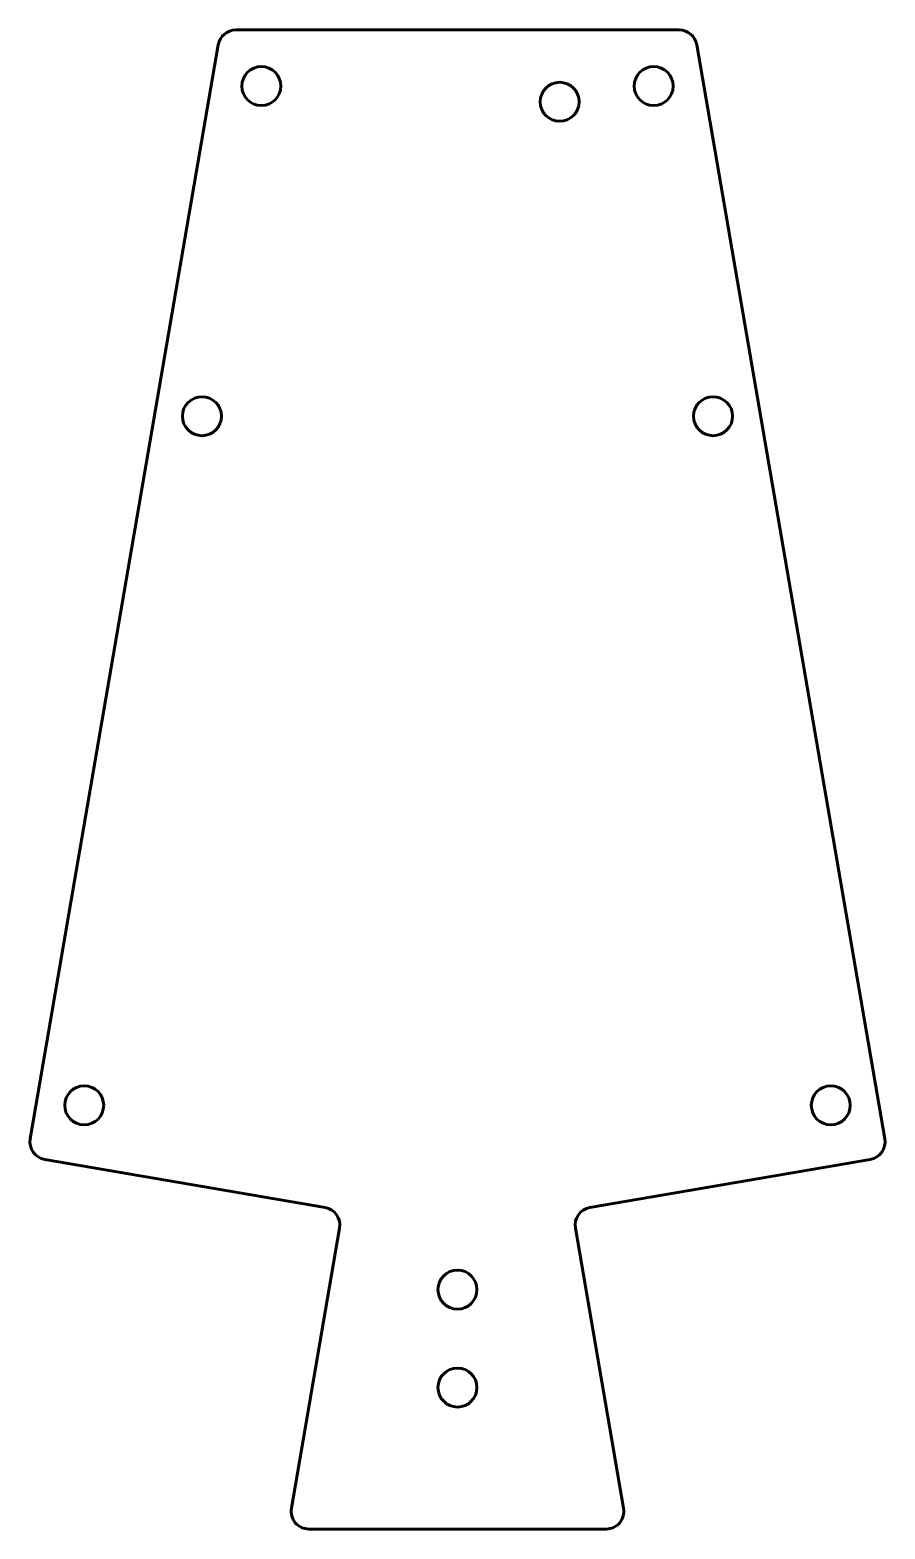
# Model space of a CAD drawing. Header units: millimetres. Extents: x -24.1 to 24.1, y -13.5 to 71.1.
import ezdxf

# ---------------------------------------------------------------- set-up
doc = ezdxf.new("R2010")
doc.units = ezdxf.units.MM
doc.linetypes.add('K5LT_BASIC', pattern=[0])

msp = doc.modelspace()

# ---------------------------------------------------------------- linework, layer by layer
at = {"color": 143, "linetype": 'K5LT_BASIC', "lineweight": 60, "true_color": 0x33acca}
for p, q in [((12.508, 71.076), (-12.508, 71.076)), ((-13.493, 70.245), (-24.102, 8.502)), ((24.103, 8.502), (13.493, 70.245)), ((-23.286, 7.347), (-7.468, 4.629)), ((7.468, 4.629), (23.287, 7.347)), ((-6.652, 3.475), (-9.369, -12.341)), ((9.37, -12.341), (6.652, 3.475)), ((-8.384, -13.51), (8.384, -13.51))]:
    msp.add_line(p, q, dxfattribs=at)
for centre in [(-11.068, 67.91), (11.068, 67.91), (5.764, 67.024), (-14.416, 49.284), (14.416, 49.284), (-21.058, 10.398), (21.058, 10.398), (0, 0), (0, -5.526)]:
    msp.add_circle(centre, 1.1, dxfattribs=at)
for centre, start, end in [((-12.508, 70.076), 90, 170.25), ((12.508, 70.076), 9.75, 90), ((-23.117, 8.333), 170.25, 260.25), ((23.117, 8.333), 279.75, 9.75), ((-7.637, 3.644), 350.25, 80.25), ((7.638, 3.644), 99.75, 189.75), ((-8.384, -12.51), 170.25, 270.00002), ((8.384, -12.51), 270.00002, 9.75)]:
    msp.add_arc(centre, 1, start, end, dxfattribs=at)

doc.saveas('drawing.dxf')
